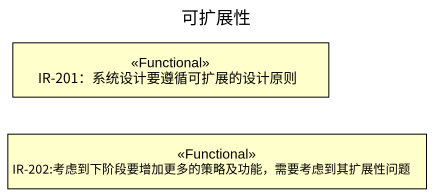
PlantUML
@startuml
title 可扩展性
hide circle
hide empty members
class "IR-201：系统设计要遵循可扩展的设计原则" as IR_201_系统设计要遵循可扩展的设计原则 <<Functional>>
class "IR-202:考虑到下阶段要增加更多的策略及功能，需要考虑到其扩展性问题" as IR_202_考虑到下阶段要增加更多的策略及功能 <<Functional>>
@enduml
